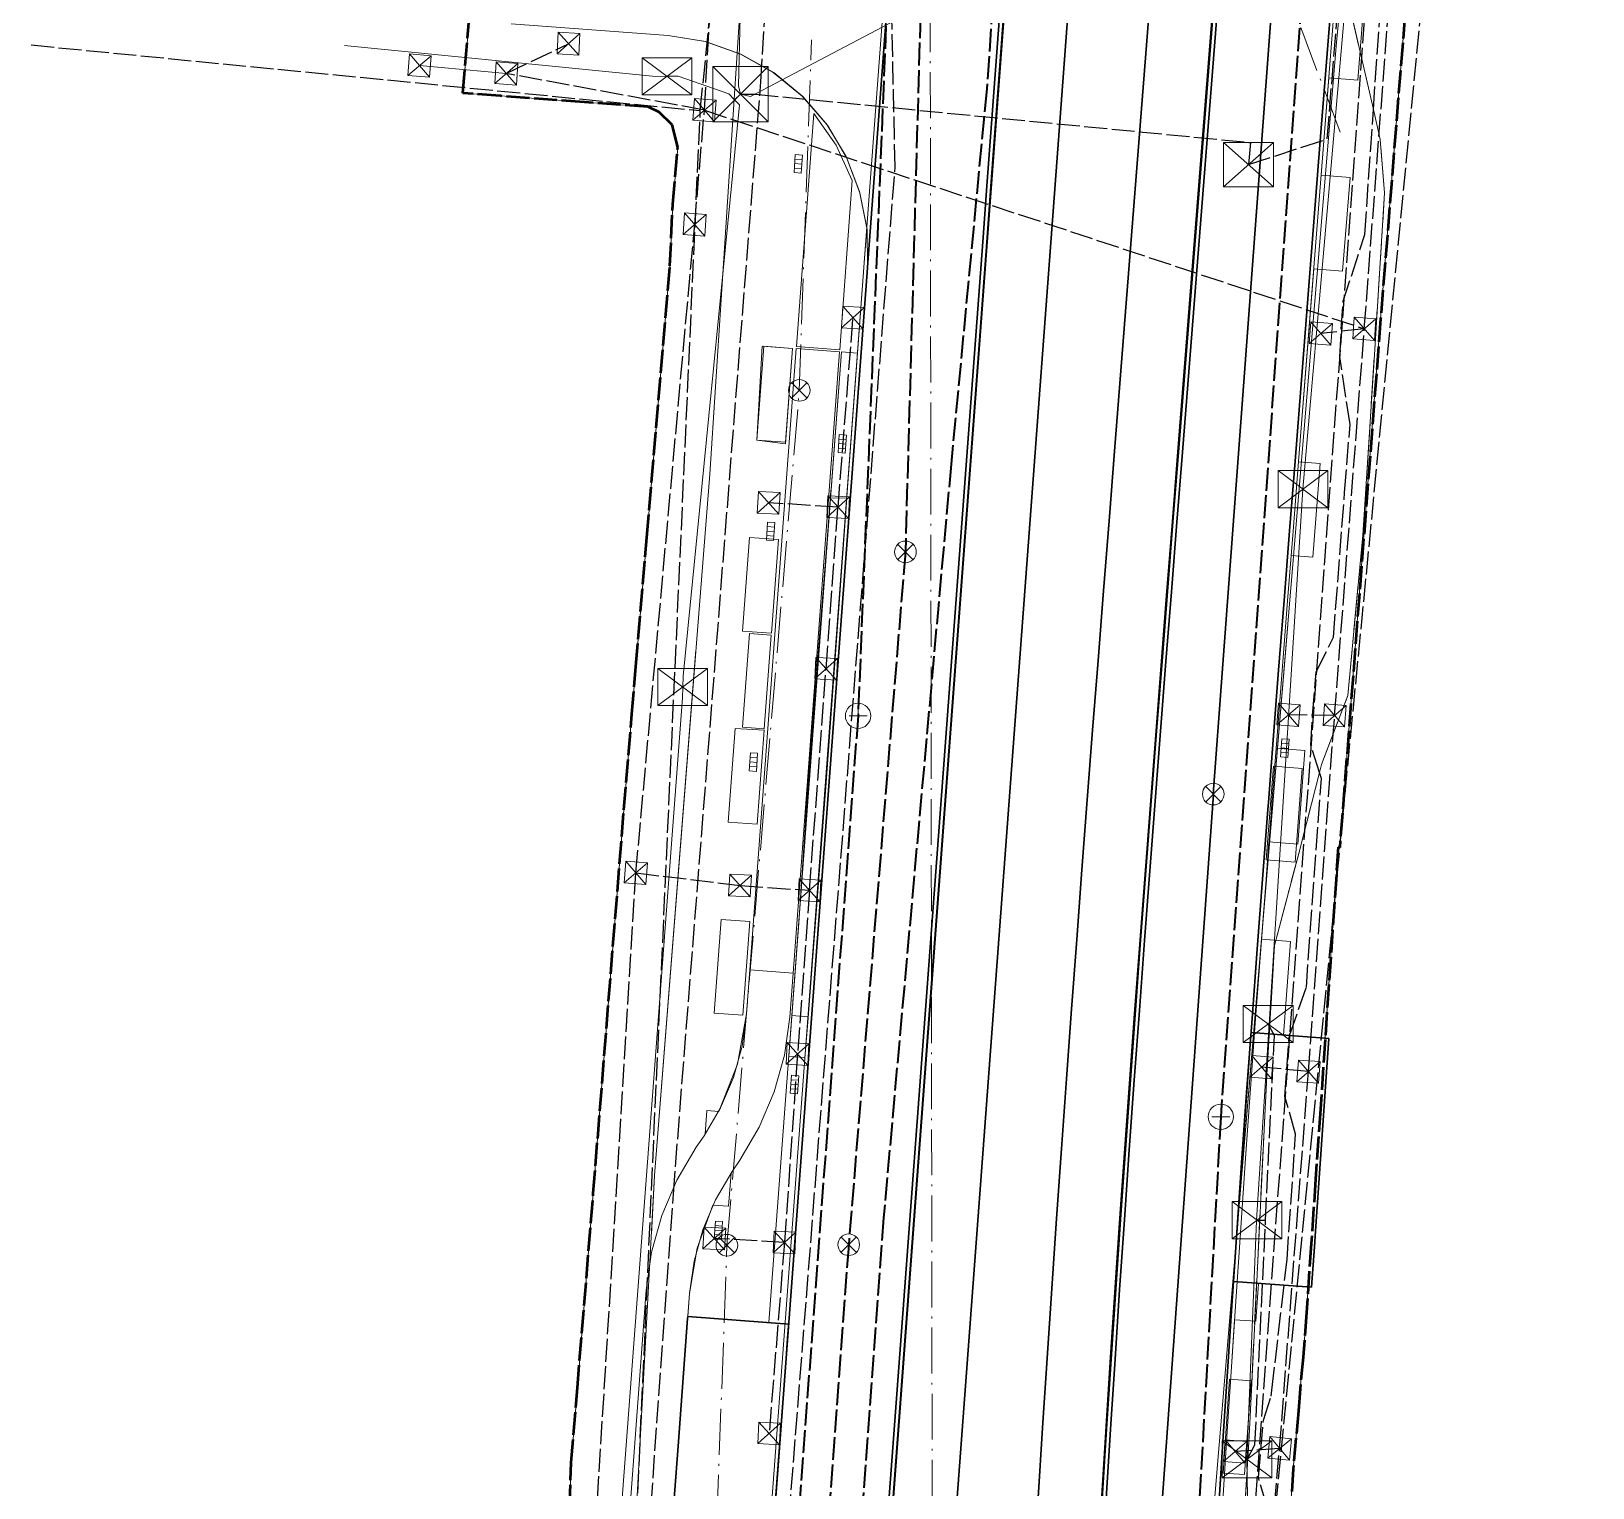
# Model space of a CAD drawing. Header units: metres. Extents: x 105014 to 106600, y 111320 to 118425.
# Drawn here: x 105372.5 to 105458.9, y 111913.7 to 111994.3 of the extents above; entities that cross this region are included whole.
import ezdxf

# ---------------------------------------------------------------- set-up
doc = ezdxf.new("R2010")
doc.units = ezdxf.units.M
doc.linetypes.add('DASHDOT', pattern=[3.556, 2.54, -0.508, 0, -0.508])
doc.linetypes.add('DASHED', pattern=[1.524, 1.27, -0.254])
for name, color, linetype, lineweight in [('00-BASE-LIMITE', 7, 'DASHED', 50), ('00-BASE-UE', 42, 'DASHED', 25), ('10-PAV-BOCACALLE', 9, 'CONTINUOUS', 13), ('10-PAV-CALZADA-BRT', 12, 'CONTINUOUS', 30), ('10-PAV-CALZADA-MIXTA', 8, 'CONTINUOUS', 30), ('10-PAV-CICLORUTA', 76, 'CONTINUOUS', 18), ('10-PAV-PARADERO', 30, 'CONTINUOUS', 30), ('10-PAV-SARDINEL', 252, 'CONTINUOUS', 13), ('20-EP-ZONA-DURA', 253, 'CONTINUOUS', 13), ('20-EP-ZONA-VERDE', 84, 'CONTINUOUS', 13), ('30-RED-ENEL-EXIST', 13, 'CONTINUOUS', 13), ('30-RED-ENEL-NODOS', 11, 'CONTINUOUS', 13), ('30-RED-ENEL-PROY', 1, 'DASHED', 25), ('30-RED-ETB-CAMARA', 151, 'CONTINUOUS', 13), ('30-RED-ETB-EXIST', 145, 'CONTINUOUS', 13), ('30-RED-ETB-PROY', 5, 'DASHED', 25), ('30-RED-MOVISTAR-PROY', 4, 'DASHED', 25), ('30-RED-VANTI-EXIST', 52, 'CONTINUOUS', 13), ('30-RED-VANTI-PROY', 2, 'DASHED', 25), ('30-RED-VANTI-RETIRO', 8, 'DASHDOT', 13), ('35-RH-ACUE-MATRIZ-PJ', 150, 'DASHED', 40), ('35-RH-ACUE-MENOR-EXIST', 151, 'CONTINUOUS', 13), ('35-RH-ACUE-MENOR-PROY', 5, 'DASHED', 25), ('35-RH-PLUV-COLECTOR', 96, 'CONTINUOUS', 30), ('35-RH-PLUV-INTERCEPTOR', 3, 'DASHED', 40), ('35-RH-PLUV-NODOS', 94, 'CONTINUOUS', 13), ('35-RH-PLUV-RETIRO', 8, 'DASHDOT', 13), ('35-RH-SUDS-ZONAS', 92, 'CONTINUOUS', 20), ('36-RH-SAN-COLECTOR-PROY', 6, 'DASHED', 35), ('36-RH-SAN-POZOS', 216, 'CONTINUOUS', 13)]:
    doc.layers.add(name, color=color, linetype=linetype, lineweight=lineweight)

# ---------------------------------------------------------------- blocks, each defined once
blk = doc.blocks.new('CAM_ETB_T_13')
for p, q in [((-1.375, -1.025), (1.375, 1.025)), ((-1.375, 1.025), (1.375, -1.025))]:
    blk.add_line(p, q)
blk.add_lwpolyline([(-1.375, -1.025), (1.375, -1.025), (1.375, 1.025), (-1.375, 1.025)], close=True)
blk = doc.blocks.new('CAM_ETB_T_14A')
for p, q in [((-1.39, -1.22), (1.39, 1.22)), ((-1.39, 1.22), (1.39, -1.22))]:
    blk.add_line(p, q)
blk.add_lwpolyline([(-1.39, -1.22), (1.39, -1.22), (1.39, 1.22), (-1.39, 1.22)], close=True)
blk = doc.blocks.new('CAM_ETB_T_16')
for p, q in [((-1.53, -1.53), (1.53, 1.53)), ((-1.53, 1.53), (1.53, -1.53))]:
    blk.add_line(p, q)
blk.add_lwpolyline([(-1.53, -1.53), (1.53, -1.53), (1.53, 1.53), (-1.53, 1.53)], close=True)
blk = doc.blocks.new('CAJA_ENEL')
for p, q in [((-0.6, -0.6), (0.6, 0.6)), ((-0.6, 0.6), (0.6, -0.6))]:
    blk.add_line(p, q)
blk.add_lwpolyline([(-0.6, -0.6), (0.6, -0.6), (0.6, 0.6), (-0.6, 0.6)], close=True)
blk = doc.blocks.new('POZO_SAN')
for p, q in [((-0.5, 0), (0.5, 0)), ((0, -0.5), (0, 0.5))]:
    blk.add_line(p, q)
blk.add_circle((0, 0), 0.7)
blk = doc.blocks.new('SUMIDERO')
for p, q in [((-0.25, -0.2), (-0.25, 0.2)), ((0, -0.2), (0, 0.2)), ((0.25, -0.2), (0.25, 0.2))]:
    blk.add_line(p, q)
blk.add_lwpolyline([(-0.5, -0.2), (0.5, -0.2), (0.5, 0.2), (-0.5, 0.2)], close=True)
blk = doc.blocks.new('POZO_PLUV')
for p, q in [((-0.42, -0.42), (0.42, 0.42)), ((-0.42, 0.42), (0.42, -0.42))]:
    blk.add_line(p, q)
blk.add_circle((0, 0), 0.6)

msp = doc.modelspace()

# ---------------------------------------------------------------- linework, layer by layer
at = {"layer": '00-BASE-LIMITE'}
for points in [[(105402.2559, 111911.1115), (105402.4111, 111915.1451), (105402.7477, 111919.2629), (105403.6281, 111930.0361), (105404.4745, 111940.6591), (105405.3179, 111951.2451), (105405.7657, 111956.5359), (105405.9731, 111959.1827), (105406.5941, 111966.3215), (105407.8669, 111981.3611), (105408.0251, 111984.7551), (105408.2951, 111987.9181), (105407.9921, 111989.1583), (105407.2761, 111989.8481), (105406.6601, 111990.1501), (105403.1329, 111990.4111), (105398.4915, 111990.7553), (105396.4147, 111990.9145), (105397.4315, 112002.8857)], [(105448.6489, 111996.7249), (105447.1877, 111978.4105), (105444.9265, 111949.1761), (105444.8391, 111949.1811), (105443.8549, 111934.6979), (105443.5861, 111930.8089), (105443.4775, 111929.2093), (105443.3457, 111927.2521), (105443.0791, 111923.4353), (105442.8947, 111920.9735), (105442.7331, 111919.2139), (105442.6339, 111918.0061), (105442.3547, 111914.7925), (105441.9119, 111908.3249)]]:
    msp.add_lwpolyline(points, dxfattribs=at)
at = {"layer": '00-BASE-UE'}
for points in [[(105402.2559, 111911.1115), (105402.4111, 111915.1451), (105402.7477, 111919.2629), (105403.6281, 111930.0361), (105404.4745, 111940.6591), (105405.3179, 111951.2451), (105405.7657, 111956.5359), (105405.9731, 111959.1827), (105406.5941, 111966.3215), (105407.8669, 111981.3611), (105408.0251, 111984.7551), (105408.2951, 111987.9181), (105407.9921, 111989.1583), (105407.2761, 111989.8481), (105406.6601, 111990.1501), (105403.1329, 111990.4111), (105398.4915, 111990.7553), (105396.4147, 111990.9145), (105397.4315, 112002.8857)], [(105448.6489, 111996.7249), (105447.1877, 111978.4105), (105444.9265, 111949.1761), (105444.8391, 111949.1811), (105443.8549, 111934.6979), (105443.5861, 111930.8089), (105443.4775, 111929.2093), (105443.3457, 111927.2521), (105443.0791, 111923.4353), (105442.8947, 111920.9735), (105442.7331, 111919.2139), (105442.6339, 111918.0061), (105442.3547, 111914.7925), (105441.9119, 111908.3249)]]:
    msp.add_lwpolyline(points, dxfattribs=at)
at = {"layer": '10-PAV-BOCACALLE'}
msp.add_lwpolyline([(105421.0291, 112011.1216), (105418.8017, 111981.2703), (105418.7709, 111983.3538), (105418.3802, 111985.4005), (105417.6414, 111987.3488), (105416.5766, 111989.1399), (105415.2181, 111990.7198), (105413.6067, 111992.0409), (105411.7911, 111993.0634), (105409.826, 111993.7563), (105407.7707, 111994.0989), (105399.0885, 111994.7477)], dxfattribs=at)
at = {"layer": '10-PAV-CALZADA-BRT'}
for points in [[(105418.9147, 111895.4307), (105427.4922, 112010.386), (105437.2979, 112141.8011), (105438.075, 112154.0579), (105438.5784, 112166.329), (105438.8078, 112178.6083), (105438.7631, 112190.8897), (105437.9313, 112247.0829)], [(105441.4309, 112247.1349), (105442.2627, 112190.9415), (105442.3077, 112178.582), (105442.0769, 112166.2246), (105441.5703, 112153.8755), (105440.7883, 112141.5407), (105430.9795, 112010.0836), (105422.4051, 111895.1703)], [(105428.2455, 111913.1853), (105428.4855, 111917.0489), (105428.7339, 111920.9117), (105428.9903, 111924.7743), (105429.2539, 111928.6363), (105429.5245, 111932.4977), (105429.8009, 111936.3589), (105430.0829, 111940.2195), (105430.3699, 111944.0799), (105430.6609, 111947.9399), (105430.9557, 111951.7995), (105431.2537, 111955.6591), (105431.5539, 111959.5183), (105431.8561, 111963.3775), (105432.1595, 111967.2365), (105432.4633, 111971.0955), (105444.4505, 112123.2379), (105444.6775, 112126.1189), (105445.7697, 112143.1088), (105446.3713, 112160.1231), (105446.4817, 112177.1477), (105445.9913, 112238.8877)], [(105449.4911, 112238.9155), (105449.9817, 112177.1755), (105449.8706, 112160.0499), (105449.2654, 112142.9347), (105448.1667, 112125.8441), (105447.9397, 112122.9629), (105435.9525, 111970.8207), (105435.6487, 111966.9623), (105435.3453, 111963.1043), (105435.0433, 111959.2469), (105434.7433, 111955.3897), (105434.4457, 111951.5331), (105434.1511, 111947.6765), (105433.8601, 111943.8185), (105433.5735, 111939.9623), (105433.2917, 111936.1063), (105433.0157, 111932.2505), (105432.7457, 111928.3947), (105432.4823, 111924.5391), (105432.2265, 111920.6835), (105431.9783, 111916.8279), (105431.7389, 111912.9725)]]:
    msp.add_lwpolyline(points, dxfattribs=at)
at = {"layer": '10-PAV-CALZADA-MIXTA'}
for points in [[(105437.6813, 112247.0787), (105438.5131, 112190.8861), (105438.5578, 112178.6103), (105438.3286, 112166.3367), (105437.8254, 112154.0711), (105437.0487, 112141.8199), (105425.4228, 111986.0094), (105425.1744, 111982.6817), (105418.6655, 111895.4495)], [(105412.4327, 111895.9145), (105418.3583, 111975.3269), (105418.7996, 111981.2427), (105418.8017, 111981.2703), (105421.0291, 112011.1216), (105421.0313, 112011.1509), (105421.3864, 112015.9108), (105430.8159, 112142.2849), (105431.7797, 112158.4377), (105432.2625, 112174.6121), (105432.2638, 112190.7937), (105431.5149, 112241.3866)], [(105432.0023, 111913.1229), (105432.2421, 111916.9865), (105432.4905, 111920.8495), (105432.7469, 111924.7119), (105433.0107, 111928.5739), (105433.2811, 111932.4355), (105433.5577, 111936.2965), (105433.8397, 111940.1571), (105434.1265, 111944.0175), (105434.4177, 111947.8775), (105434.7125, 111951.7371), (105435.0103, 111955.5967), (105435.3107, 111959.4559), (105435.6127, 111963.3151), (105435.9161, 111967.1743), (105436.2201, 111971.0333), (105448.1889, 112122.9433), (105448.5841, 112127.9589), (105449.4486, 112140.6878), (105450.0378, 112153.4324), (105450.3512, 112166.1867), (105450.3887, 112178.9449), (105449.9911, 112229.4703)], [(105444.6271, 111998.1661), (105443.8298, 111988.0458), (105442.4507, 111970.5425), (105442.1469, 111966.6845), (105441.8437, 111962.8273), (105441.5417, 111958.9711), (105441.2419, 111955.1157), (105440.9754, 111951.6637), (105440.9443, 111951.2613), (105440.6501, 111947.4073), (105440.3591, 111943.5509), (105440.0727, 111939.6979), (105439.7913, 111935.8455), (105439.5155, 111931.9939), (105439.2459, 111928.1427), (105438.9505, 111923.803), (105438.7273, 111920.4417), (105438.4797, 111916.5921), (105438.2407, 111912.7427)]]:
    msp.add_lwpolyline(points, dxfattribs=at)
at = {"layer": '10-PAV-CICLORUTA'}
for points in [[(105417.9567, 111986.0727), (105417.2575, 111976.7021), (105414.8641, 111976.8807), (105415.8263, 111989.7749), (105417.0604, 111988.021), (105417.9567, 111986.0727)], [(105417.2501, 111976.6025), (105414.6839, 111942.2115), (105412.2905, 111942.3901), (105414.8567, 111976.7809), (105417.2501, 111976.6025)]]:
    msp.add_lwpolyline(points, close=True, dxfattribs=at)
msp.add_lwpolyline([(105405.2941, 111907.7561), (105406.5563, 111924.6707), (105406.8519, 111926.7695), (105407.4188, 111928.8111), (105408.2473, 111930.7613), (105409.3233, 111932.5867), (105409.7521, 111933.2161), (105410.6687, 111934.7712), (105411.3745, 111936.4325), (105411.8574, 111938.1718), (105412.1091, 111939.9595), (105412.2905, 111942.3901), (105414.6839, 111942.2115), (105414.6839, 111942.2115), (105414.5025, 111939.7809), (105414.2069, 111937.6822), (105413.64, 111935.6405), (105412.8115, 111933.6902), (105411.7355, 111931.8647), (105411.3067, 111931.2355), (105410.3901, 111929.6804), (105409.6843, 111928.0191), (105409.2013, 111926.2798), (105408.9495, 111924.4921), (105407.6875, 111907.5777)], dxfattribs=at)
at = {"layer": '10-PAV-PARADERO'}
for points in [[(105443.3536, 111924.8423), (105439.0422, 111925.1509), (105439.0488, 111925.2475), (105439.0974, 111925.9558), (105439.1719, 111927.0529), (105440.0082, 111938.8141), (105440.0168, 111938.9319), (105444.3207, 111938.5953), (105443.5921, 111927.9347), (105443.5249, 111927.063), (105443.3536, 111924.8423)], [(105413.4121, 111909.0365), (105407.8271, 111909.4531), (105407.8349, 111909.5529), (105407.9225, 111910.7266), (105408.3185, 111916.0349), (105408.8467, 111923.1151), (105408.8541, 111923.2149), (105414.4389, 111922.7983), (105414.4313, 111922.6985), (105414.3785, 111921.9905), (105414.2967, 111920.8935), (105413.4193, 111909.1361), (105413.4121, 111909.0365)]]:
    msp.add_lwpolyline(points, close=True, dxfattribs=at)
at = {"layer": '10-PAV-SARDINEL'}
for points in [[(105412.2333, 111895.9294), (105418.1589, 111975.3418), (105418.6002, 111981.2578), (105418.6023, 111981.2854), (105420.8297, 112011.1366), (105420.8319, 112011.1659), (105421.187, 112015.9257), (105430.6165, 112142.2996)], [(105430.8159, 112142.2849), (105421.3864, 112015.9108), (105421.0313, 112011.1509), (105421.0291, 112011.1216), (105418.8017, 111981.2703), (105418.7996, 111981.2427), (105418.3583, 111975.3269), (105412.4327, 111895.9145)], [(105418.6655, 111895.4495), (105425.1744, 111982.6817), (105425.4228, 111986.0094), (105437.0487, 112141.8199)], [(105418.865, 111895.4347), (105425.3738, 111982.6668), (105425.6222, 111985.9945), (105437.2482, 112141.8052)], [(105437.2482, 112141.8052), (105425.6222, 111985.9945), (105425.3738, 111982.6668), (105418.865, 111895.4347)], [(105437.2979, 112141.8011), (105427.4922, 112010.386), (105418.9147, 111895.4307)], [(105431.7389, 111912.9725), (105431.9783, 111916.8279), (105432.2265, 111920.6835), (105432.4823, 111924.5391), (105432.7457, 111928.3947), (105433.0157, 111932.2505), (105433.2917, 111936.1063), (105433.5735, 111939.9623), (105433.8601, 111943.8185), (105434.1511, 111947.6765), (105434.4457, 111951.5331), (105434.7433, 111955.3897), (105435.0433, 111959.2469), (105435.3453, 111963.1043), (105435.6487, 111966.9623), (105435.9525, 111970.8207), (105447.9397, 112122.9629)], [(105447.9895, 112122.959), (105436.0207, 111971.049), (105435.7167, 111967.19), (105435.4133, 111963.3308), (105435.1113, 111959.4715), (105434.8109, 111955.6122), (105434.5131, 111951.7524), (105434.2183, 111947.8926), (105433.9271, 111944.0324), (105433.6402, 111940.1718), (105433.3582, 111936.311), (105433.0816, 111932.4497), (105432.8112, 111928.5877), (105432.5474, 111924.7253), (105432.2909, 111920.8625), (105432.0425, 111916.9991), (105431.8027, 111913.1351)], [(105431.8027, 111913.1351), (105432.0425, 111916.9991), (105432.2909, 111920.8625), (105432.5474, 111924.7253), (105432.8112, 111928.5877), (105433.0816, 111932.4497), (105433.3582, 111936.311), (105433.6402, 111940.1718), (105433.9271, 111944.0324), (105434.2183, 111947.8926), (105434.5131, 111951.7524), (105434.8109, 111955.6122), (105435.1113, 111959.4715), (105435.4133, 111963.3308), (105435.7167, 111967.19), (105436.0207, 111971.049), (105447.9895, 112122.959)], [(105448.1889, 112122.9433), (105436.2201, 111971.0333), (105435.9161, 111967.1743), (105435.6127, 111963.3151), (105435.3107, 111959.4559), (105435.0103, 111955.5967), (105434.7125, 111951.7371), (105434.4177, 111947.8775), (105434.1265, 111944.0175), (105433.8397, 111940.1571), (105433.5577, 111936.2965), (105433.2811, 111932.4355), (105433.0107, 111928.5739), (105432.7469, 111924.7119), (105432.4905, 111920.8495), (105432.2421, 111916.9865), (105432.0023, 111913.1229)], [(105438.2407, 111912.7427), (105438.4797, 111916.5921), (105438.7273, 111920.4417), (105438.9505, 111923.803), (105439.2459, 111928.1427), (105439.5155, 111931.9939), (105439.7913, 111935.8455), (105440.0727, 111939.6979), (105440.3591, 111943.5509), (105440.6501, 111947.4073), (105440.9443, 111951.2613), (105440.9754, 111951.6637), (105441.2419, 111955.1157), (105441.5417, 111958.9711), (105441.8437, 111962.8273), (105442.1469, 111966.6845), (105442.4507, 111970.5425), (105443.8298, 111988.0458), (105444.6271, 111998.1661)], [(105444.8265, 111998.1505), (105444.0292, 111988.0301), (105442.6501, 111970.5268), (105442.3463, 111966.6688), (105442.0431, 111962.8117), (105441.7411, 111958.9556), (105441.4413, 111955.1003), (105441.1748, 111951.6483), (105441.1437, 111951.246), (105440.8495, 111947.3922), (105440.5585, 111943.536), (105440.2722, 111939.6832), (105439.9908, 111935.8311), (105439.715, 111931.9798), (105439.4454, 111928.1289), (105439.1501, 111923.7896), (105438.9269, 111920.4287), (105438.6793, 111916.5795), (105438.4403, 111912.7306)]]:
    msp.add_lwpolyline(points, dxfattribs=at)
at = {"layer": '20-EP-ZONA-DURA'}
for points in [[(105448.6489, 111996.7249), (105447.1877, 111978.4105), (105444.9265, 111949.1761), (105444.8391, 111949.1811), (105444.1208, 111938.6109), (105441.8047, 111938.7921), (105442.1953, 111943.9689), (105440.6003, 111944.0893), (105440.8495, 111947.3922), (105441.0085, 111949.4765), (105442.6021, 111949.3537), (105443.0021, 111954.5383), (105441.4073, 111954.6615), (105441.4413, 111955.1003), (105441.7411, 111958.9556), (105442.0431, 111962.8117), (105442.2411, 111965.3313), (105443.4371, 111965.2371), (105443.8455, 111970.4211), (105442.6493, 111970.5153), (105442.6501, 111970.5268), (105443.4897, 111981.1823), (105445.0843, 111981.0565), (105445.4927, 111986.2405), (105443.8981, 111986.3661), (105444.0292, 111988.0301), (105444.3223, 111991.7495), (105445.9169, 111991.6239), (105446.3253, 111996.8077)], [(105402.2559, 111911.1115), (105402.4111, 111915.1451), (105402.7477, 111919.2629), (105403.6281, 111930.0361), (105404.4745, 111940.6591), (105405.3179, 111951.2451), (105405.7657, 111956.5359), (105405.9731, 111959.1827), (105406.5941, 111966.3215), (105407.8669, 111981.3611), (105408.0251, 111984.7551), (105408.2951, 111987.9181), (105407.9921, 111989.1583), (105407.2761, 111989.8481), (105406.6601, 111990.1501), (105403.1329, 111990.4111), (105398.4915, 111990.7553), (105396.4147, 111990.9145), (105396.7544, 111994.9136)], [(105399.0885, 111994.7477), (105407.7707, 111994.0989), (105409.8164, 111993.7588), (105411.7731, 111993.0715), (105413.5821, 111992.0576), (105415.1896, 111990.7474), (105416.5476, 111989.18), (105417.6153, 111987.4022), (105418.3611, 111985.4671), (105418.7625, 111983.4325), (105418.7625, 111983.4325), (105418.6023, 111981.2854), (105418.6002, 111981.2578), (105418.2473, 111976.5281), (105417.3497, 111976.5951), (105416.7832, 111969.0033), (105416.7756, 111968.9012), (105414.6097, 111939.8731), (105413.3412, 111922.8802), (105408.8542, 111923.2149), (105408.9495, 111924.4921), (105409.3705, 111926.9947), (105410.2426, 111929.3779), (105411.1143, 111929.3129), (105411.2516, 111931.1532), (105411.3067, 111931.2355), (105411.7355, 111931.8647), (105412.8115, 111933.6902), (105413.6401, 111935.6406), (105414.207, 111937.6825), (105414.5025, 111939.7809), (105414.6839, 111942.2115), (105417.2501, 111976.6025), (105414.8567, 111976.7809), (105412.2905, 111942.3901), (105412.1091, 111939.9595), (105411.6134, 111937.1847), (105410.5643, 111934.5685), (105409.9061, 111934.6177), (105409.8077, 111933.2993), (105409.7521, 111933.2161), (105409.3233, 111932.5867), (105408.2473, 111930.7612), (105407.4187, 111928.8109), (105406.8518, 111926.7691), (105406.5563, 111924.6707), (105405.2941, 111907.7561)], [(105438.4403, 111912.7306), (105438.6793, 111916.5795), (105438.9269, 111920.4287), (105439.0999, 111923.0359), (105440.2859, 111922.9539), (105440.4328, 111925.0514), (105443.1783, 111924.8549), (105443.0791, 111923.4353), (105443.0791, 111923.4353), (105442.8947, 111920.9735), (105442.7331, 111919.2139), (105442.6339, 111918.0061), (105442.3547, 111914.7925), (105441.9119, 111908.3249)]]:
    msp.add_lwpolyline(points, dxfattribs=at)
for points in [[(105415.8263, 111989.7749), (105414.8641, 111976.8807), (105417.2575, 111976.7021), (105417.9567, 111986.0727), (105417.0604, 111988.021), (105415.8263, 111989.7749)], [(105414.6561, 111976.7809), (105413.0611, 111976.9001), (105412.6741, 111971.7145), (105414.2693, 111971.5955), (105414.6561, 111976.7809)], [(105411.8853, 111961.1439), (105413.4805, 111961.0249), (105413.8675, 111966.2103), (105412.2723, 111966.3293), (105411.8853, 111961.1439)], [(105411.8897, 111955.8287), (105413.0861, 111955.7395), (105413.4731, 111960.9251), (105412.2767, 111961.0143), (105411.8897, 111955.8287)], [(105413.0803, 111955.6621), (105411.4835, 111955.7587), (105411.0967, 111950.5733), (105412.6917, 111950.4543), (105413.0803, 111955.6621)], [(105410.3079, 111940.0027), (105411.9031, 111939.8835), (105412.2899, 111945.0691), (105410.6949, 111945.1883), (105410.3079, 111940.0027)]]:
    msp.add_lwpolyline(points, close=True, dxfattribs=at)
at = {"layer": '20-EP-ZONA-VERDE'}
for points in [[(105414.6561, 111976.7809), (105414.2693, 111971.5955), (105412.6741, 111971.7145), (105413.0611, 111976.9001), (105414.6561, 111976.7809)], [(105418.2473, 111976.5281), (105415.5073, 111939.8061), (105414.6097, 111939.8731), (105417.3497, 111976.5951), (105418.2473, 111976.5281)], [(105413.8675, 111966.2103), (105413.4805, 111961.0249), (105411.8853, 111961.1439), (105412.2723, 111966.3293), (105413.8675, 111966.2103)], [(105413.4731, 111960.9251), (105413.0861, 111955.7395), (105411.8897, 111955.8287), (105412.2767, 111961.0143), (105413.4731, 111960.9251)], [(105413.0803, 111955.6621), (105412.6917, 111950.4543), (105411.0967, 111950.5733), (105411.4835, 111955.7587), (105413.0803, 111955.6621)], [(105412.2899, 111945.0691), (105411.9031, 111939.8835), (105410.3079, 111940.0027), (105410.6949, 111945.1883), (105412.2899, 111945.0691)]]:
    msp.add_lwpolyline(points, close=True, dxfattribs=at)
at = {"layer": '30-RED-ENEL-EXIST'}
msp.add_lwpolyline([(105398.8135, 111991.9939), (105394.0083, 111992.4305)], dxfattribs=at)
at = {"layer": '30-RED-ENEL-PROY'}
for points in [[(105409.7759, 111989.9671), (105411.0373, 112012.2755)], [(105446.2847, 111977.8677), (105448.0729, 112001.4337)], [(105398.8135, 111991.9939), (105402.2549, 111993.6435)], [(105409.7759, 111989.9671), (105398.8135, 111991.9939)], [(105409.2359, 111983.6365), (105409.7759, 111989.9671)], [(105409.7759, 111989.9671), (105446.2847, 111977.8677)], [(105405.9845, 111947.7615), (105409.2359, 111983.6365)], [(105417.1703, 111968.0001), (105417.9951, 111978.4865)], [(105446.2847, 111977.8677), (105443.8739, 111977.6119)], [(105444.6405, 111956.4773), (105446.2847, 111977.8677)], [(105417.1703, 111968.0001), (105413.3337, 111968.2409)], [(105416.5069, 111959.0581), (105417.1703, 111968.0001)], [(105415.5921, 111946.7981), (105416.5069, 111959.0581)], [(105444.6405, 111956.4773), (105442.0849, 111956.5079)], [(105443.1935, 111936.7655), (105444.6405, 111956.4773)], [(105403.3967, 111905.5027), (105405.9845, 111947.7615)], [(105405.9845, 111947.7615), (105411.7471, 111947.0613)], [(105411.7471, 111947.0613), (105415.5921, 111946.7981)], [(105415.5921, 111946.7981), (105414.9249, 111937.7457)], [(105414.9249, 111937.7457), (105414.2057, 111927.3141)], [(105443.1935, 111936.7655), (105440.6045, 111937.0147)], [(105441.5959, 111915.9145), (105443.1935, 111936.7655)], [(105414.2057, 111927.3141), (105410.3239, 111927.5353)], [(105414.2057, 111927.3141), (105413.3535, 111916.7475)], [(105441.5959, 111915.9145), (105439.1399, 111915.7429)], [(105440.6563, 111905.1451), (105441.5959, 111915.9145)]]:
    msp.add_lwpolyline(points, dxfattribs=at)
at = {"layer": '30-RED-ETB-EXIST'}
for points in [[(105411.776, 111990.859), (105411.669, 111991.305), (105412.011, 112005.882), (105412.003, 112006.479)], [(105442.887, 111968.995), (105445.579, 111999.781), (105445.511, 112000.553)], [(105411.776, 111990.859), (105412.333, 111990.727), (105430.465, 112000.291), (105430.503, 112000.137)], [(105389.864, 111993.547), (105407.092, 111991.837), (105407.708, 111991.845)], [(105407.708, 111991.845), (105408.324, 111991.853), (105411.129, 111990.877), (105411.442, 111990.545), (105411.776, 111990.859)], [(105408.573, 111958.045), (105408.59, 111958.642), (105411.717, 111990.252), (105411.442, 111990.545), (105411.776, 111990.859)], [(105441.014, 111939.398), (105442.887, 111968.995)], [(105405.039, 111910.703), (105408.556, 111957.448), (105408.573, 111958.045)], [(105440.328, 111928.549), (105441.014, 111939.398)], [(105439.785, 111915.307), (105439.784, 111915.341), (105440.325, 111928.503), (105440.328, 111928.549)], [(105440.001, 111903.173), (105439.785, 111915.307)]]:
    msp.add_lwpolyline(points, dxfattribs=at)
at = {"layer": '30-RED-ETB-PROY'}
for points in [[(105439.876, 111986.952), (105444.233, 111988.374), (105445.148, 111999.743), (105445.511, 112000.553)], [(105411.776, 111990.859), (105412.589, 111990.843), (105439.994, 111988.172), (105439.876, 111986.952)], [(105440.345, 111928.548), (105440.821, 111928.525), (105441.307, 111938.773), (105440.965, 111939.401)], [(105439.799, 111915.307), (105440.232, 111916.116), (105440.821, 111928.525), (105440.345, 111928.548)]]:
    msp.add_lwpolyline(points, dxfattribs=at)
at = {"layer": '30-RED-MOVISTAR-PROY'}
for points in [[(105409.5473, 111989.9388), (105419.1025, 112084.2545)], [(105440.6625, 111905.1193), (105450.0935, 112002.419)], [(105372.5303, 111993.5719), (105409.5473, 111989.9388)], [(105404.367, 111875.3833), (105409.5473, 111989.9388)]]:
    msp.add_lwpolyline(points, dxfattribs=at)
at = {"layer": '30-RED-VANTI-EXIST'}
for points in [[(105446.7869, 111990.0011), (105445.0964, 111997.3552)], [(105443.8003, 111953.321), (105443.9143, 111953.7667), (105445.3705, 111957.5699), (105446.2053, 111966.4435), (105446.8425, 111976.4347), (105447.4081, 111985.3905), (105447.1699, 111988.3351), (105446.7869, 111990.0011)], [(105440.0356, 111919.1425), (105440.3873, 111926.2969), (105440.8895, 111936.5803), (105441.3135, 111943.7489), (105442.6725, 111948.9141), (105443.8003, 111953.321)], [(105439.6108, 111911.6602), (105439.9109, 111916.6053), (105440.0356, 111919.1425)]]:
    msp.add_lwpolyline(points, dxfattribs=at)
at = {"layer": '30-RED-VANTI-PROY'}
for points in [[(105418.5864, 111618.4983), (105420.3449, 111627.0843), (105421.7185, 111647.9763), (105417.3939, 111691.5255), (105416.1035, 111743.4795), (105415.5563, 111758.1565), (105415.0945, 111768.2097), (105413.4161, 111788.9049), (105411.7465, 111812.8133), (105410.5975, 111832.5523), (105410.2441, 111846.8177), (105410.5903, 111860.5949), (105412.7925, 111890.8311), (105420.3261, 111986.8135), (105420.1075, 111996.6987), (105420.3381, 112001.1757), (105421.9511, 112009.2427), (105422.7243, 112019.9804)], [(105446.7869, 111990.0011), (105447.2754, 111997.1023)], [(105443.8003, 111953.321), (105443.3211, 111954.8289), (105443.4183, 111956.4699), (105443.6209, 111958.8805), (105444.5825, 111960.8027), (105445.1949, 111968.8133), (105445.4961, 111972.5815), (105444.9207, 111976.3201), (105445.1021, 111979.3377), (105446.3119, 111983.0939), (105446.7869, 111990.0011)], [(105441.168, 111919.1468), (105442.0115, 111926.3679), (105442.4833, 111933.3009), (105441.8909, 111935.3885), (105442.1393, 111938.7591), (105443.0767, 111941.4185), (105443.9081, 111952.9817), (105443.8003, 111953.321)], [(105440.8485, 111911.5335), (105440.9077, 111912.6849), (105440.4209, 111914.3155), (105440.7039, 111917.4801), (105441.1293, 111918.8151), (105441.168, 111919.1468)]]:
    msp.add_lwpolyline(points, dxfattribs=at)
at = {"layer": '30-RED-VANTI-RETIRO'}
for points in [[(105446.7869, 111990.0011), (105445.0964, 111997.3552)], [(105443.8003, 111953.321), (105443.9143, 111953.7667), (105445.3705, 111957.5699), (105446.2053, 111966.4435), (105446.8425, 111976.4347), (105447.4081, 111985.3905), (105447.1699, 111988.3351), (105446.7869, 111990.0011)], [(105440.0356, 111919.1425), (105440.3873, 111926.2969), (105440.8895, 111936.5803), (105441.3135, 111943.7489), (105442.6725, 111948.9141), (105443.8003, 111953.321)], [(105439.6108, 111911.6602), (105439.9109, 111916.6053), (105440.0356, 111919.1425)]]:
    msp.add_lwpolyline(points, dxfattribs=at)
at = {"layer": '35-RH-ACUE-MATRIZ-PJ'}
msp.add_lwpolyline([(105424.8155, 112003.6764), (105426.2746, 112003.5923), (105425.3924, 111991.144), (105423.4213, 111970.3723), (105419.6848, 111928.6813), (105416.1158, 111879.9158), (105414.9573, 111845.9363), (105415.3385, 111830.9411), (105416.768, 111802.9791), (105417.8101, 111794.2049), (105418.271, 111788.1317), (105430.5635, 111789.0645)], dxfattribs=at)
at = {"layer": '35-RH-ACUE-MENOR-EXIST'}
for points in [[(105412.34, 112004.69), (105412.2734, 112003.663), (105410.0673, 111969.8192)], [(105412.34, 112004.69), (105412.2734, 112003.663), (105410.0673, 111969.8192)], [(105444.75, 111993.71), (105445.49, 112001.42)], [(105444.75, 111993.71), (105445.49, 112001.42)], [(105439.34, 111929.1463), (105444.75, 111993.71)], [(105439.34, 111929.1463), (105444.75, 111993.71)], [(105406.8453, 111927.7762), (105407.0219, 111931.0186), (105410.0673, 111969.8192)], [(105406.8453, 111927.7762), (105407.0219, 111931.0186), (105410.0673, 111969.8192)], [(105437.62, 111908.62), (105442.0504, 111961.4928)], [(105437.62, 111908.62), (105442.0504, 111961.4928)], [(105408.1856, 111750), (105409.6815, 111767.9266), (105409.2266, 111794.3144), (105404.4408, 111883.6288), (105407.0219, 111931.0186), (105409.3054, 111960.1122)], [(105408.1856, 111750), (105409.6815, 111767.9266), (105409.2266, 111794.3144), (105404.4408, 111883.6288), (105407.0219, 111931.0186), (105409.3054, 111960.1122)]]:
    msp.add_lwpolyline(points, dxfattribs=at)
at = {"layer": '35-RH-ACUE-MENOR-PROY'}
for points in [[(105458.2562, 112204.2735), (105458.4003, 112193.8377), (105458.0398, 112182.8876), (105458.4851, 112170.9065), (105458.7549, 112163.2555), (105458.9231, 112158.6535), (105456.3296, 112120.1133), (105454.6526, 112101.1938), (105454.0759, 112094.7444), (105453.9871, 112093.7403), (105452.9029, 112081.9218), (105451.8078, 112065.0618), (105448.3987, 112020.9297), (105447.4066, 112012.3801), (105447.29, 112011.3842), (105446.09, 112001.053), (105445.9515, 111999.8634), (105446.1738, 111998.1626), (105446.396, 111996.4618), (105439.4852, 111902.6289), (105439.368, 111889.6036), (105439.0093, 111847.1772), (105439.904, 111804.4753), (105440.9088, 111783.5058)], [(105406.76, 111784.78), (105406.7544, 111786.067), (105406.4649, 111794.1537), (105407.4765, 111802.3408), (105405.9589, 111829.1229), (105405.3963, 111841.1534), (105404.9863, 111857.0462), (105406.4038, 111868.893), (105406.6021, 111870.8873), (105404.4713, 111877.8722), (105404.9382, 111885.391), (105406.1692, 111903.6299), (105408.0564, 111929.9875), (105412.8952, 111991.5316), (105413.5481, 112002.6512), (105414.7884, 112017.8012), (105416.3059, 112032.4375), (105418.1409, 112050.137), (105423.5293, 112130.8985), (105424.6059, 112153.1085), (105424.6059, 112153.1085), (105425.8733, 112179.5634), (105426.7743, 112198.9107)]]:
    msp.add_lwpolyline(points, dxfattribs=at)
at = {"layer": '35-RH-PLUV-COLECTOR'}
for points in [[(105441.9983, 112006.9449), (105437.9302, 111952.1233)], [(105441.9983, 112006.9449), (105437.9302, 111952.1233)], [(105437.9407, 111952.0918), (105434.9904, 111911.4564)], [(105437.9407, 111952.0918), (105434.9904, 111911.4564)]]:
    msp.add_lwpolyline(points, dxfattribs=at)
at = {"layer": '35-RH-PLUV-INTERCEPTOR'}
for points in [[(105421.8064, 111998.2732), (105420.8928, 111965.5209)], [(105421.8064, 111998.2732), (105420.8928, 111965.5209)], [(105420.8928, 111965.5209), (105417.7561, 111927.1842)], [(105420.8928, 111965.5209), (105417.7561, 111927.1842)], [(105417.7561, 111927.1842), (105415.0664, 111890.9199)], [(105417.7561, 111927.1842), (105415.0664, 111890.9199)]]:
    msp.add_lwpolyline(points, dxfattribs=at)
at = {"layer": '35-RH-PLUV-RETIRO'}
for points in [[(105444.9512, 111988.7459), (105434.2058, 112017.3344)], [(105422.2629, 111999.3758), (105422.5905, 111743.3905)], [(105415.025, 111974.4621), (105415.705, 111993.865)], [(105409.6772, 111889.9886), (105411.0178, 111927.1588), (105415.025, 111974.4621)]]:
    msp.add_lwpolyline(points, dxfattribs=at)
at = {"layer": '35-RH-SUDS-ZONAS'}
for points in [[(105414.6561, 111976.7804), (105414.2618, 111971.4959), (105412.6741, 111971.7144), (105412.9613, 111976.9074), (105414.6561, 111976.7804)], [(105414.6561, 111976.7804), (105414.2618, 111971.4959), (105412.6741, 111971.7144), (105412.9613, 111976.9074), (105414.6561, 111976.7804)], [(105414.6561, 111976.7804), (105414.2618, 111971.4959), (105412.6741, 111971.7144), (105412.9613, 111976.9074), (105414.6561, 111976.7804)], [(105414.6561, 111976.7804), (105414.2618, 111971.4959), (105412.6741, 111971.7144), (105412.9613, 111976.9074), (105414.6561, 111976.7804)], [(105414.6561, 111976.7804), (105414.2618, 111971.4959), (105412.6741, 111971.7144), (105412.9613, 111976.9074), (105414.6561, 111976.7804)], [(105414.4525, 111937.6086), (105415, 111945), (105415.5, 111952.5), (105416, 111959), (105416.7471, 111968.5189), (105417.6474, 111968.489), (105416.5, 111952.5), (105415.5, 111939.5), (105415.3369, 111937.543), (105414.4525, 111937.6086)], [(105441.2524, 111953.6635), (105442.8476, 111953.5404), (105442.4489, 111948.3556), (105440.8535, 111948.4774), (105441.2524, 111953.6635)], [(105441.2529, 111953.6635), (105442.8481, 111953.5404), (105442.4493, 111948.3555), (105440.854, 111948.4774), (105441.2529, 111953.6635)], [(105441.2529, 111953.6635), (105442.8481, 111953.5404), (105442.4493, 111948.3555), (105440.854, 111948.4774), (105441.2529, 111953.6635)], [(105438.4667, 111914.553), (105438.8192, 111919.744), (105440.0159, 111919.6602), (105439.6529, 111914.4729), (105438.4668, 111914.5549), (105438.4667, 111914.553)]]:
    msp.add_lwpolyline(points, close=True, dxfattribs=at)
at = {"layer": '36-RH-SAN-COLECTOR-PROY'}
for points in [[(105443.4677, 112005.1378), (105438.34, 111934.27)], [(105419.943, 111997.6755), (105418.274, 111956.448)], [(105418.274, 111956.448), (105412.699, 111881.5046)], [(105438.34, 111934.27), (105435.972, 111891.5274)]]:
    msp.add_lwpolyline(points, dxfattribs=at)

# ---------------------------------------------------------------- block references
at = {"layer": '30-RED-ENEL-NODOS'}
for p, rotation in [((105402.2549, 111993.6435), 86.9), ((105394.0083, 111992.4305), 355.3), ((105398.8135, 111991.9938), 85.9), ((105409.7758, 111989.967), 85.9), ((105409.2358, 111983.6365), 85.9), ((105417.995, 111978.4864), 86.9), ((105443.8739, 111977.6119), 85.5), ((105446.2847, 111977.8676), 85.9), ((105413.3336, 111968.2409), 86.9), ((105417.1702, 111968.0001), 86.9), ((105416.5069, 111959.058), 86.9), ((105442.0849, 111956.5077), 85.5), ((105444.6405, 111956.4773), 85.9), ((105405.9845, 111947.7614), 85.9), ((105411.7471, 111947.0612), 86.9), ((105415.5921, 111946.798), 86.9), ((105414.9249, 111937.7457), 86.9), ((105440.6044, 111937.0146), 85.5), ((105443.1933, 111936.7655), 85.9), ((105410.3238, 111927.5352), 86.9), ((105414.2056, 111927.314), 86.9), ((105413.3534, 111916.7475), 86.9), ((105439.1398, 111915.7428), 85.5), ((105441.5958, 111915.9144), 84.6)]:
    msp.add_blockref('CAJA_ENEL', p, dxfattribs=dict(at, rotation=rotation))
at = {"layer": '30-RED-ETB-CAMARA'}
for name, p in [('CAM_ETB_T_13', (105407.708, 111991.845)), ('CAM_ETB_T_16', (105411.776, 111990.859)), ('CAM_ETB_T_14A', (105439.876, 111986.952)), ('CAM_ETB_T_13', (105442.887, 111968.995)), ('CAM_ETB_T_13', (105408.573, 111958.045)), ('CAM_ETB_T_13', (105440.965, 111939.401)), ('CAM_ETB_T_13', (105440.345, 111928.548)), ('CAM_ETB_T_13', (105439.799, 111915.307))]:
    msp.add_blockref(name, p, dxfattribs=at)
at = {"layer": '35-RH-PLUV-NODOS'}
for name, p, rotation in [('SUMIDERO', (105414.9675, 111986.9947), 266.1), ('SUMIDERO', (105417.4, 111971.5046), 266.1), ('SUMIDERO', (105417.4, 111971.5046), 266.1), ('SUMIDERO', (105413.4385, 111966.6632), 266.1), ('POZO_PLUV', (105420.8928, 111965.5209), 270), ('POZO_PLUV', (105420.8928, 111965.5209), 270), ('SUMIDERO', (105441.8834, 111954.668), 85.9), ('SUMIDERO', (105441.8834, 111954.668), 85.9), ('SUMIDERO', (105412.4852, 111953.8927), 266.1), ('POZO_PLUV', (105437.9302, 111952.1233), 270), ('POZO_PLUV', (105437.9302, 111952.1233), 270), ('SUMIDERO', (105414.7612, 111936.0522), 266.1), ('SUMIDERO', (105414.7612, 111936.0522), 266.1), ('SUMIDERO', (105410.5501, 111927.9858), 266.1), ('POZO_PLUV', (105417.7565, 111927.1895), 270), ('POZO_PLUV', (105417.7565, 111927.1895), 270)]:
    msp.add_blockref(name, p, dxfattribs=dict(at, rotation=rotation))
for p in [(105415.025, 111974.4621), (105415.025, 111974.4621), (105415.025, 111974.4621), (105415.025, 111974.4621), (105411.0178, 111927.1588), (105411.0178, 111927.1588), (105411.0178, 111927.1588), (105411.0178, 111927.1588)]:
    msp.add_blockref('POZO_PLUV', p, dxfattribs=at)
at = {"layer": '36-RH-SAN-POZOS', "rotation": 270}
for p in [(105418.274, 111956.448), (105438.341, 111934.268)]:
    msp.add_blockref('POZO_SAN', p, dxfattribs=at)

doc.saveas('drawing.dxf')
